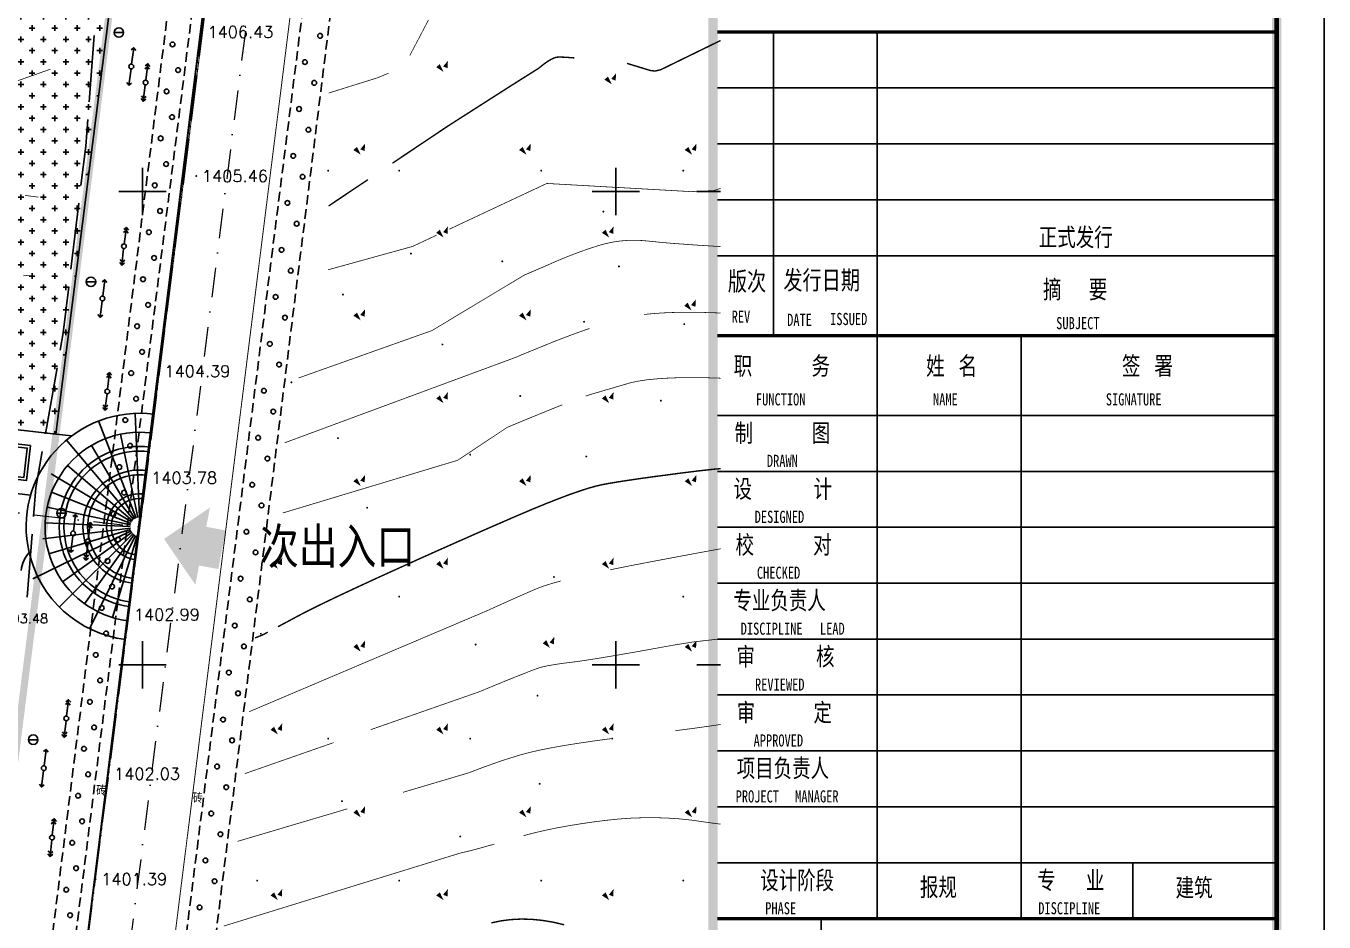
# Model space of a CAD drawing. Extents: x 496261 to 1768172, y 3738341 to 4579341.
# Drawn here: x 497175.4 to 497449.6, y 4379145.7 to 4379335 of the extents above; entities that cross this region are included whole.
import ezdxf
from ezdxf.enums import TextEntityAlignment as Align

# ---------------------------------------------------------------- set-up
doc = ezdxf.new("R2010")
doc.units = 0
doc.header["$MEASUREMENT"] = 0
for name, pattern in [('ACAD_ISO05W100', [34, 24, -3, 0.5, -3, 0.5, -3]), ('DASHDOT2', [0.5, 0.25, -0.125, 0, -0.125]), ('DIVIDE', [1.25, 0.5, -0.25, 0, -0.25, 0, -0.25]), ('X5', [3, 2, -1])]:
    doc.linetypes.add(name, pattern=pattern)
doc.layers.get('0').update_dxf_attribs({"color": 8, "linetype": 'CONTINUOUS'})
for name, color, linetype in [('0-pav', 171, 'CONTINUOUS'), ('DGX', 8, 'CONTINUOUS'), ('DGX1', 8, 'CONTINUOUS'), ('DLSS', 8, 'CONTINUOUS'), ('DMTZ', 8, 'CONTINUOUS'), ('GCD1', 8, 'CONTINUOUS'), ('GXYZ', 8, 'CONTINUOUS'), ('JMD', 8, 'CONTINUOUS'), ('lgcd', 8, 'CONTINUOUS'), ('PUB_TEXT', 7, 'CONTINUOUS'), ('PUB_TITLE', 7, 'CONTINUOUS'), ('TK', 8, 'CONTINUOUS'), ('WALL', 2, 'CONTINUOUS'), ('ZBTZ', 8, 'CONTINUOUS'), ('用地红线', 1, 'DIVIDE'), ('车行道', 5, 'CONTINUOUS')]:
    doc.layers.add(name, color=color, linetype=linetype)
doc.layers.add('道路红线', color=1, linetype='CONTINUOUS', lineweight=0)
doc.styles.add('-宋体', font='', dxfattribs={"width": 0.8})
doc.styles.add('HT', font='simhei.ttf', dxfattribs={"width": 0.8})
doc.styles.get("Standard").update_dxf_attribs({"font": 'rs.shx', "bigfont": 'hztxt.shx'})
doc.styles.get('-宋体').set_extended_font_data('SimSun')
doc.linetypes.add('10411', pattern='A,2,[150,AAA.SHX,S=1,R=0,X=0,Y=1],2,[151,AAA.SHX,S=1,R=0,X=0,Y=3],1e-11', length=4)

# ---------------------------------------------------------------- blocks, each defined once
blk = doc.blocks.new('GC200')
at = {"linetype": 'Continuous', "const_width": 0.2, "flags": 128}
blk.add_lwpolyline([(-0.1, 0, 1), (0.1, 0, 1)], format="xyb", close=True, dxfattribs=at)
blk = doc.blocks.new('gc090')
for points in [[(-1.02, 0.41, 1, 0, 0), (0.15, -0.9, 0, 0, 0)], [(1.07, 1.45, 0, 1, 0), (0.52, 0.05, 1, 1, 0)]]:
    blk.add_lwpolyline(points, format="xyseb")
blk = doc.blocks.new('gc013b')
at = {"linetype": 'Continuous'}
blk.add_line((0.5, 0), (4, 0), dxfattribs=at)
at = {"linetype": 'Continuous', "flags": 128}
blk.add_lwpolyline([(3.5, 0.5), (4, 0), (3.5, -0.5)], dxfattribs=at)
blk = doc.blocks.new('gc170')
at = {"linetype": 'Continuous'}
blk.add_circle((0, 0), 0.5, dxfattribs=at)
blk = doc.blocks.new('GC042')
blk.add_line((-1, 0), (1, 0))
blk.add_circle((0, 0), 1)
blk = doc.blocks.new('gc013a')
at = {"linetype": 'Continuous'}
blk.add_line((0.5, 0), (4, 0), dxfattribs=at)
at = {"linetype": 'Continuous', "flags": 128}
for points in [[(2.88, 0.5), (3.38, 0), (2.88, -0.5)], [(3.5, 0.5), (4, 0), (3.5, -0.5)]]:
    blk.add_lwpolyline(points, dxfattribs=at)
blk = doc.blocks.new('QWE3E')
at = {"layer": 'WALL', "color": 6, "ltscale": 10}
for p, q in [((4719689, -5911031), (4720289, -5911031)), ((4719689, -5911031), (4719689, -5913431)), ((4719689, -5913431), (4720289, -5913431))]:
    blk.add_line(p, q, dxfattribs=at)
at = {"layer": 'WALL', "color": 5, "ltscale": 10}
blk.add_line((4752329, -5915351), (4752329, -5916551), dxfattribs=at)
at = {"layer": 'WALL', "ltscale": 10}
for points in [[(4720289, -5909111), (4752329, -5909111), (4752329, -5916551), (4720289, -5916551)], [(4720889, -5909711), (4751729, -5909711), (4751729, -5915951), (4720889, -5915951)]]:
    blk.add_lwpolyline(points, close=True, dxfattribs=at)

msp = doc.modelspace()

# ---------------------------------------------------------------- hatches: boundary and pattern name
h = msp.add_hatch()
h.set_pattern_fill('CROSS', color=8, scale=1.5, style=0)
h.set_pattern_definition([(0, (492730.299, 4384732.8264), (2.38125, 2.38125), [1.190625, -3.571875]), (90, (492730.8944, 4384732.2311), (-2.38125, 2.38125), [1.190625, -3.571875])])
h.paths.add_polyline_path([(497160.17, 4379438.09), (497205, 4379432.95), (497181.73, 4379248.73), (497139, 4379253.64)])
at = {"layer": 'PUB_TEXT'}
msp.add_hatch(color=1, dxfattribs=at).paths.add_polyline_path([(497214.25, 4379233.24), (497204.55, 4379226.61), (497211.18, 4379216.91), (497211.95, 4379220.99), (497216.03, 4379220.23), (497217.57, 4379228.39), (497213.48, 4379229.16)])

# ---------------------------------------------------------------- linework, layer by layer
at = {"color": 0}
for p, q in [((497321.45, 4379333.71), (497439.59, 4379333.71)), ((497333.26, 4379333.71), (497333.26, 4379269.57)), ((497355.2, 4379146.37), (497355.2, 4379333.71)), ((497355.2, 4379146.37), (497355.2, 4379333.71)), ((497321.45, 4379321.89), (497439.59, 4379321.89)), ((497321.45, 4379310.08), (497439.59, 4379310.08)), ((497321.45, 4379298.27), (497439.59, 4379298.27)), ((497321.45, 4379286.45), (497439.59, 4379286.45)), ((497321.45, 4379286.45), (497439.59, 4379286.45)), ((497321.45, 4379269.57), (497439.59, 4379269.57)), ((497321.45, 4379269.57), (497439.59, 4379269.57)), ((497385.58, 4379146.37), (497385.58, 4379269.57)), ((497385.58, 4379146.37), (497385.58, 4379269.57)), ((497321.45, 4379252.7), (497439.59, 4379252.7)), ((497321.45, 4379252.7), (497439.59, 4379252.7)), ((497321.45, 4379240.88), (497439.59, 4379240.88)), ((497321.45, 4379240.88), (497439.59, 4379240.88)), ((497321.45, 4379229.07), (497439.59, 4379229.07)), ((497321.45, 4379229.07), (497439.59, 4379229.07)), ((497321.45, 4379217.26), (497439.59, 4379217.26)), ((497321.45, 4379217.26), (497439.59, 4379217.26)), ((497321.45, 4379205.44), (497439.59, 4379205.44)), ((497321.45, 4379205.44), (497439.59, 4379205.44)), ((497321.45, 4379205.44), (497439.59, 4379205.44)), ((497321.45, 4379205.44), (497439.59, 4379205.44)), ((497321.45, 4379193.63), (497439.59, 4379193.63)), ((497321.45, 4379193.63), (497439.59, 4379193.63)), ((497321.45, 4379181.81), (497439.59, 4379181.81)), ((497321.45, 4379181.81), (497439.59, 4379181.81)), ((497321.45, 4379170), (497439.59, 4379170)), ((497321.45, 4379170), (497439.59, 4379170)), ((497321.45, 4379158.19), (497439.59, 4379158.19)), ((497321.45, 4379158.19), (497439.59, 4379158.19)), ((497409.21, 4379158.19), (497409.21, 4379146.37)), ((497409.21, 4379158.19), (497409.21, 4379146.37)), ((497321.45, 4379146.37), (497439.59, 4379146.37)), ((497321.45, 4379146.37), (497439.59, 4379146.37)), ((497321.45, 4379146.37), (497439.59, 4379146.37)), ((497321.45, 4379146.37), (497439.59, 4379146.37)), ((497321.45, 4379146.37), (497439.59, 4379146.37)), ((497321.45, 4379146.37), (497439.59, 4379146.37)), ((497343.34, 4379038.36), (497343.34, 4379146.37)), ((497343.34, 4379038.36), (497343.34, 4379146.37))]:
    msp.add_line(p, q, dxfattribs=at)
msp.add_line((497198.67, 4379223.21, 1400.7), (497200.17, 4379235.11, 1400.7))
at = {"elevation": 1400.7}
msp.add_lwpolyline([(497160.17, 4379438.09), (497205, 4379432.95), (497181.73, 4379248.73), (497139, 4379253.64)], close=True, dxfattribs=at)
at = {"color": 0, "const_width": 0.675}
msp.add_lwpolyline([(497321.45, 4379333.71), (497439.59, 4379333.71)], dxfattribs=at)
at = {"const_width": 0.675}
for points in [[(497321.45, 4379269.57), (497439.59, 4379269.57)], [(497321.45, 4379269.57), (497439.59, 4379269.57)], [(497321.45, 4379146.37), (497439.59, 4379146.37)], [(497321.45, 4379146.37), (497439.59, 4379146.37)]]:
    msp.add_lwpolyline(points, dxfattribs=at)
at = {"layer": '0-pav', "color": 8, "linetype": 'Continuous'}
for p, q in [((497199.34, 4379231.16, 1400.7), (497198.47, 4379253.14, 1400.7)), ((497198.7, 4379231.02, 1400.7), (497190.73, 4379251.53, 1400.7)), ((497198.13, 4379230.69, 1400.7), (497183.94, 4379247.5, 1400.7)), ((497199.01, 4379231.12, 1400.7), (497195.35, 4379248.74, 1400.7)), ((497198.4, 4379230.88, 1400.7), (497189.21, 4379246.36, 1400.7)), ((497197.9, 4379230.45, 1400.7), (497184.18, 4379242.11, 1400.7)), ((497197.7, 4379230.19, 1400.7), (497180.68, 4379240.37, 1400.7)), ((497197.56, 4379229.89, 1400.7), (497180.8, 4379236.46, 1400.7)), ((497197.46, 4379229.57, 1400.7), (497179.85, 4379233.3, 1400.7)), ((497197.62, 4379228.28, 1400.7), (497176.87, 4379218.18, 1400.7)), ((497197.44, 4379228.91, 1400.7), (497178.94, 4379226.64, 1400.7)), ((497197.42, 4379229.24, 1400.7), (497179.44, 4379230.02, 1400.7)), ((497197.5, 4379228.59, 1400.7), (497180.24, 4379223.48, 1400.7)), ((497197.79, 4379228, 1400.7), (497183.12, 4379217.56, 1400.7)), ((497198, 4379227.75, 1400.7), (497182.42, 4379212.22, 1400.7)), ((497198.26, 4379227.53, 1400.7), (497187.77, 4379212.9, 1400.7)), ((497198.54, 4379227.36, 1400.7), (497188.84, 4379207.61, 1400.7)), ((497198.85, 4379227.24, 1400.7), (497193.68, 4379210, 1400.7))]:
    msp.add_line(p, q, dxfattribs=at)
at = {"layer": '0-pav', "linetype": 'Continuous'}
for radius, start, end in [(24, 82.8022, 193.0261), (20, 82.8022, 262.8022), (17, 82.8022, 262.8022), (16, 82.8022, 262.8022), (12, 82.8022, 262.8022), (11, 82.8022, 262.8022), (7, 82.8022, 262.8022), (6, 82.8022, 262.8022), (24, 193.0261, 262.8022)]:
    msp.add_arc((497199.42, 4379229.16, 1400.7), radius, start, end, dxfattribs=at)
at = {"layer": 'DGX', "color": 8, "linetype": 'Continuous'}
for points, const_width, elevation in [([(497260.41, 4379336.25), (497259.71, 4379334.91), (497259, 4379333.56), (497258.29, 4379332.2), (497257.56, 4379330.83), (497256.83, 4379329.44), (497256.46, 4379328.74)], 0.15, 1405.5), ([(497322.13, 4379331.92), (497309.45, 4379325.73), (497308.27, 4379325.46), (497307.3, 4379325.57), (497302.36, 4379327.08)], 0.3, 1405), ([(497291.22, 4379328.24), (497290.53, 4379328.29), (497289.52, 4379328.36), (497288.7, 4379328.4), (497288.08, 4379328.41), (497287.65, 4379328.4), (497287.31, 4379328.34), (497286.92, 4379328.21), (497286.5, 4379328.02), (497286.03, 4379327.77), (497285.53, 4379327.45), (497284.98, 4379327.06), (497284.4, 4379326.62), (497283.78, 4379326.1)], 0.3, 1405), ([(497175.18, 4379299.21), (497176.1, 4379299.07), (497176.85, 4379298.97), (497177.42, 4379298.89), (497177.82, 4379298.85), (497178.05, 4379298.84)], 0.15, 1403.5), ([(497174.83, 4379282.19), (497175.5, 4379282.27), (497176.06, 4379282.31)], 0.15, 1403), ([(497305.97, 4379274.03), (497307.82, 4379274.21), (497309.79, 4379274.35), (497311.86, 4379274.44), (497314.05, 4379274.49), (497316.35, 4379274.49), (497318.76, 4379274.45), (497321.28, 4379274.37), (497322.13, 4379274.33)], 0.15, 1403.5), ([(497303.2, 4379259.63), (497304.67, 4379259.94), (497306.6, 4379260.23), (497308.45, 4379260.41), (497310.42, 4379260.55), (497312.49, 4379260.64), (497314.68, 4379260.69), (497316.98, 4379260.69), (497319.39, 4379260.65), (497321.91, 4379260.57), (497322.13, 4379260.56)], 0.15, 1403.01), ([(497322.13, 4379224.53), (497319.89, 4379224.11), (497316.41, 4379223.47), (497312.36, 4379222.71), (497307.72, 4379221.84), (497303.02, 4379220.94), (497298.79, 4379220.09)], 0.15, 1402)]:
    msp.add_lwpolyline(points, dxfattribs=dict(at, const_width=const_width, elevation=elevation))
at = {"layer": 'DGX', "color": 8, "linetype": 'Continuous', "const_width": 0.15, "flags": 128}
for points, elevation in [([(497172.13, 4379322.88), (497172.96, 4379323.17), (497175.1, 4379323.93), (497177.64, 4379324.82), (497180.56, 4379325.86)], 1404), ([(497280.62, 4379282.33), (497282.65, 4379283.2), (497284.47, 4379283.98), (497286.04, 4379284.67), (497287.48, 4379285.3), (497288.88, 4379285.89), (497290.26, 4379286.44), (497291.61, 4379286.96), (497292.93, 4379287.45), (497294.22, 4379287.9), (497295.48, 4379288.31), (497296.7, 4379288.69), (497297.93, 4379289.02), (497299.16, 4379289.28), (497300.42, 4379289.49), (497301.68, 4379289.62), (497302.97, 4379289.7), (497304.26, 4379289.7), (497305.58, 4379289.65), (497306.91, 4379289.53), (497308.35, 4379289.38), (497310, 4379289.22), (497311.86, 4379289.06), (497313.94, 4379288.91), (497316.23, 4379288.74), (497318.72, 4379288.58), (497321.43, 4379288.41), (497322.13, 4379288.37)], 1404), ([(497280.62, 4379282.33), (497282.65, 4379283.2), (497284.47, 4379283.98), (497286.04, 4379284.67), (497287.48, 4379285.3), (497288.88, 4379285.89), (497290.26, 4379286.44), (497291.61, 4379286.96), (497292.93, 4379287.45), (497294.22, 4379287.9), (497295.48, 4379288.31), (497296.7, 4379288.69), (497297.93, 4379289.02), (497299.16, 4379289.28), (497300.42, 4379289.49), (497301.68, 4379289.62), (497302.97, 4379289.7), (497304.26, 4379289.7), (497305.58, 4379289.65), (497306.91, 4379289.53), (497308.35, 4379289.38), (497310, 4379289.22), (497311.86, 4379289.06), (497313.94, 4379288.91), (497316.23, 4379288.74), (497318.72, 4379288.58), (497321.43, 4379288.41), (497322.13, 4379288.37)], 1404), ([(497278.7, 4379264.92), (497279.94, 4379265.44), (497283.69, 4379266.98), (497287.33, 4379268.46), (497290.74, 4379269.76), (497293.89, 4379270.89), (497294.43, 4379271.07)], 1403.5), ([(497278.7, 4379264.92), (497230.05, 4379246.92)], 1403.5), ([(497293.62, 4379256.77), (497294.52, 4379257.09), (497303.2, 4379259.63)], 1403.01), ([(497277.07, 4379250.19), (497280.57, 4379251.64), (497284.32, 4379253.18), (497287.96, 4379254.66), (497288.66, 4379254.92)], 1403.01), ([(497277.07, 4379250.19), (497266.58, 4379243.22), (497229.65, 4379232.09)], 1403.01), ([(497288.33, 4379217.7), (497286.56, 4379217.22), (497284.68, 4379216.63), (497283.26, 4379216.09), (497282.06, 4379215.57), (497280.84, 4379215.04), (497279.59, 4379214.49), (497278.31, 4379213.92), (497277.01, 4379213.34), (497275.68, 4379212.74), (497274.33, 4379212.13), (497272.95, 4379211.5), (497272.8, 4379211.44)], 1402), ([(497287.74, 4379217.54), (497286.56, 4379217.22), (497284.68, 4379216.63), (497283.26, 4379216.09), (497282.06, 4379215.57), (497280.84, 4379215.04), (497279.59, 4379214.49), (497278.31, 4379213.92), (497277.01, 4379213.34), (497275.68, 4379212.74), (497274.33, 4379212.13), (497272.95, 4379211.5), (497272.8, 4379211.44)], 1402), ([(497272.95, 4379211.5), (497222.52, 4379190.09)], 1402), ([(497322.13, 4379205.45), (497320.82, 4379205.35), (497316.45, 4379204.85), (497312.28, 4379204.19), (497308.38, 4379203.48), (497304.84, 4379202.84), (497301.64, 4379202.28), (497298.8, 4379201.8), (497296.31, 4379201.38), (497294.17, 4379201.05), (497292.39, 4379200.78), (497290.95, 4379200.59), (497289.74, 4379200.44), (497288.62, 4379200.29), (497287.6, 4379200.14), (497286.67, 4379199.99), (497285.84, 4379199.84), (497285.11, 4379199.7), (497284.47, 4379199.55), (497283.93, 4379199.41), (497283.24, 4379199.18), (497282.16, 4379198.78), (497280.69, 4379198.2), (497278.82, 4379197.46), (497276.56, 4379196.55), (497273.91, 4379195.46), (497270.9, 4379194.22)], 1401.5), ([(497322.13, 4379205.45), (497320.82, 4379205.35), (497316.45, 4379204.85), (497312.28, 4379204.19), (497308.38, 4379203.48), (497304.84, 4379202.84), (497301.64, 4379202.28), (497298.8, 4379201.8), (497296.31, 4379201.38), (497294.17, 4379201.05), (497292.39, 4379200.78), (497290.95, 4379200.59), (497289.74, 4379200.44), (497288.62, 4379200.29), (497287.6, 4379200.14), (497286.67, 4379199.99), (497285.84, 4379199.84), (497285.11, 4379199.7), (497284.47, 4379199.55), (497283.93, 4379199.41), (497283.24, 4379199.18), (497282.16, 4379198.78), (497280.69, 4379198.2), (497278.82, 4379197.46), (497276.56, 4379196.55), (497273.91, 4379195.46), (497270.9, 4379194.22)], 1401.5), ([(497270.9, 4379194.22), (497248.2, 4379186.3)], 1401.5), ([(497312.58, 4379186.09), (497313.46, 4379186.2), (497316.22, 4379186.56), (497318.59, 4379186.89), (497320.58, 4379187.17), (497322.13, 4379187.41)], 1401), ([(497312.58, 4379186.09), (497313.46, 4379186.2), (497316.22, 4379186.56), (497318.59, 4379186.89), (497320.58, 4379187.17), (497322.13, 4379187.41)], 1401), ([(497269.03, 4379177.22), (497270.46, 4379177.78), (497272.06, 4379178.38), (497273.66, 4379178.96), (497275.26, 4379179.52), (497276.86, 4379180.05), (497278.47, 4379180.55), (497280.07, 4379181.04), (497281.83, 4379181.51), (497283.91, 4379181.98), (497286.29, 4379182.46), (497288.99, 4379182.94), (497292, 4379183.42), (497295.32, 4379183.91), (497298.95, 4379184.4)], 1401), ([(497269.03, 4379177.22), (497270.46, 4379177.78), (497272.06, 4379178.38), (497273.66, 4379178.96), (497275.26, 4379179.52), (497276.86, 4379180.05), (497278.47, 4379180.55), (497280.07, 4379181.04), (497281.83, 4379181.51), (497283.91, 4379181.98), (497286.29, 4379182.46), (497288.99, 4379182.94), (497292, 4379183.42), (497295.32, 4379183.91), (497298.95, 4379184.4)], 1401), ([(497240.38, 4379183.57), (497221.61, 4379177.01)], 1401.5), ([(497269.03, 4379177.22), (497255.05, 4379173.07)], 1401), ([(497243.28, 4379169.58), (497220.07, 4379162.7)], 1401), ([(497280.48, 4379163.9), (497281.36, 4379164.14), (497283.43, 4379164.66), (497285.59, 4379165.15), (497287.85, 4379165.61), (497290.21, 4379166.03), (497292.66, 4379166.43), (497295.21, 4379166.8), (497297.85, 4379167.14), (497300.53, 4379167.42), (497303.18, 4379167.61), (497305.81, 4379167.7), (497308.41, 4379167.71), (497310.99, 4379167.62), (497313.54, 4379167.45), (497316.07, 4379167.18), (497318.58, 4379166.82), (497321.22, 4379166.45), (497322.13, 4379166.35)], 1400.5), ([(497267.16, 4379160.24), (497267.57, 4379160.33), (497268.11, 4379160.45), (497268.67, 4379160.59), (497269.26, 4379160.73), (497269.95, 4379160.91), (497270.8, 4379161.14), (497271.82, 4379161.42), (497273, 4379161.75), (497274.35, 4379162.13)], 1400.5), ([(497267.16, 4379160.24), (497217.18, 4379144.81)], 1400.5)]:
    msp.add_lwpolyline(points, dxfattribs=dict(at, elevation=elevation))
at = {"layer": 'DGX', "color": 8, "linetype": 'Continuous', "const_width": 0.15}
for points in [[(497239.32, 4379320.81), (497249.57, 4379324.01), (497251.99, 4379325.01)], [(497322.13, 4379300.68), (497320.71, 4379300.2), (497315.82, 4379299.99), (497315.82, 4379299.99), (497315.82, 4379299.99), (497315.82, 4379299.99), (497285.41, 4379301.71), (497264.82, 4379292.05)], [(497262.14, 4379290.79), (497257.07, 4379288.41), (497239.18, 4379283.46)]]:
    msp.add_lwpolyline(points, dxfattribs=at)
at = {"layer": 'DGX', "color": 8, "linetype": 'Continuous', "flags": 128}
for points, const_width in [([(497252.8, 4379305.99), (497264.37, 4379313.74), (497277.7, 4379322.27), (497283.78, 4379326.1)], 0.3), ([(497239.31, 4379296.95), (497247.61, 4379302.51)], 0.3), ([(497233.02, 4379260.63), (497261.16, 4379270.63), (497280.62, 4379282.33)], 0.15)]:
    msp.add_lwpolyline(points, dxfattribs=dict(at, const_width=const_width))
at = {"layer": 'DGX1', "color": 8, "linetype": 'Continuous', "const_width": 0.3}
for points, elevation in [([(497322.13, 4379241.45), (497320.57, 4379241.32), (497316.97, 4379240.92), (497313.54, 4379240.49), (497310.39, 4379240.07), (497307.52, 4379239.69), (497304.94, 4379239.33), (497302.64, 4379238.99), (497300.62, 4379238.68), (497298.89, 4379238.4), (497297.45, 4379238.14), (497296.02, 4379237.82), (497294.33, 4379237.36), (497292.4, 4379236.74), (497290.22, 4379235.98), (497287.78, 4379235.06), (497285.09, 4379234), (497282.15, 4379232.79), (497278.96, 4379231.43), (497275.64, 4379229.99), (497272.29, 4379228.53), (497268.93, 4379227.05), (497265.55, 4379225.55), (497262.15, 4379224.04), (497258.73, 4379222.51), (497255.29, 4379220.95), (497251.83, 4379219.38), (497248.5, 4379217.86), (497245.44, 4379216.44), (497242.66, 4379215.14), (497240.14, 4379213.95), (497237.9, 4379212.87), (497235.93, 4379211.9), (497234.23, 4379211.04), (497232.8, 4379210.29), (497231.57, 4379209.63), (497230.47, 4379209.04), (497229.49, 4379208.52), (497228.63, 4379208.06)], 1402.5), ([(497273.68, 4379145.48), (497275.75, 4379145.91), (497277.86, 4379146.18), (497280.01, 4379146.29), (497282.21, 4379146.23), (497284.45, 4379146.01), (497286.74, 4379145.63), (497289.07, 4379145.08)], 1400)]:
    msp.add_lwpolyline(points, dxfattribs=dict(at, elevation=elevation))
msp.add_lwpolyline([(497226.46, 4379206.89), (497226.18, 4379206.75), (497225.94, 4379206.62), (497225.73, 4379206.51), (497225.55, 4379206.41), (497225.4, 4379206.34), (497225.29, 4379206.28), (497225.2, 4379206.24), (497225.15, 4379206.22), (497225.12, 4379206.21), (497225.09, 4379206.21), (497225.07, 4379206.2), (497225.05, 4379206.19), (497225.03, 4379206.18), (497225.01, 4379206.18), (497225, 4379206.17), (497224.99, 4379206.17), (497224.92, 4379206.14), (497224.74, 4379206.07), (497224.44, 4379205.95), (497224.02, 4379205.78), (497223.76, 4379205.67)], dxfattribs=at)
at = {"layer": 'DLSS', "color": 8, "linetype": 'X5'}
msp.add_line((497214.69, 4379136.48), (497259.9, 4379500), dxfattribs=at)
at = {"layer": 'DLSS', "linetype": 'Continuous', "elevation": -23.72, "flags": 128}
for points, const_width in [([(497187.51, 4379135.59), (497235.23, 4379517.42)], 0.4), ([(497214.99, 4379352.1), (497188.11, 4379139.61)], 0.2), ([(497232.52, 4379347.68), (497206.19, 4379137.48)], 0.2)]:
    msp.add_lwpolyline(points, dxfattribs=dict(at, const_width=const_width))
at = {"layer": 'DLSS', "color": 8, "linetype": 'X5', "flags": 128}
msp.add_lwpolyline([(497180.68, 4379140.49), (497225.58, 4379500)], dxfattribs=at)
for points, elevation in [([(497185.52, 4379139.92), (497230.9, 4379500)], 1401), ([(497208.52, 4379137.2), (497254.2, 4379500)], 1401.06)]:
    msp.add_lwpolyline(points, dxfattribs=dict(at, elevation=elevation))
at = {"layer": 'DLSS', "color": 8, "linetype": 'Continuous', "const_width": 0.2, "flags": 128}
for points in [[(497214.99, 4379352.1), (497188.11, 4379139.61)], [(497232.52, 4379347.68), (497206.19, 4379137.48)]]:
    msp.add_lwpolyline(points, dxfattribs=at)
at = {"layer": 'DMTZ', "color": 8, "linetype": '10411', "elevation": 1410.67, "flags": 128}
for points in [[(497188.72, 4379318.94), (497189.77, 4379332.99)], [(497187.01, 4379301.31), (497188.02, 4379309.61), (497188.43, 4379315.19)], [(497184.88, 4379283.62), (497186.56, 4379297.56)], [(497182.61, 4379266.5), (497183.25, 4379270.16), (497184.43, 4379279.87)], [(497179.5, 4379248.82), (497181.95, 4379262.75)], [(497177.01, 4379231.36), (497177.48, 4379237.37), (497178.84, 4379245.07)], [(497175.66, 4379214.27), (497176.71, 4379227.61)]]:
    msp.add_lwpolyline(points, dxfattribs=at)
at = {"layer": 'lgcd', "color": 8, "linetype": 'Continuous', "const_width": 0.2, "flags": 128}
for points, elevation in [([(497212.42, 4379333.71, 1), (497212.62, 4379333.71, 1)], 1406.43), ([(497239.13, 4379304.42, 1), (497239.33, 4379304.42, 1)], 1405.11), ([(497239.13, 4379304.42, 1), (497239.33, 4379304.42, 1)], 1405.11), ([(497254.13, 4379304.42, 1), (497254.33, 4379304.42, 1)], 1404.86), ([(497254.13, 4379304.42, 1), (497254.33, 4379304.42, 1)], 1404.86), ([(497284.13, 4379304.42, 1), (497284.33, 4379304.42, 1)], 1404.52), ([(497284.13, 4379304.42, 1), (497284.33, 4379304.42, 1)], 1404.52), ([(497314.13, 4379304.42, 1), (497314.33, 4379304.42, 1)], 1404.66), ([(497314.13, 4379304.42, 1), (497314.33, 4379304.42, 1)], 1404.66), ([(497297.26, 4379295.76, 1), (497297.46, 4379295.76, 1)], 1404.25), ([(497297.26, 4379295.76, 1), (497297.46, 4379295.76, 1)], 1404.25), ([(497256.61, 4379286.89, 1), (497256.81, 4379286.89, 1)], 1404.47), ([(497256.61, 4379286.89, 1), (497256.81, 4379286.89, 1)], 1404.47), ([(497275.9, 4379285.25, 1), (497276.1, 4379285.25, 1)], 1404.12), ([(497275.9, 4379285.25, 1), (497276.1, 4379285.25, 1)], 1404.12), ([(497300.56, 4379284.18, 1), (497300.76, 4379284.18, 1)], 1403.81), ([(497300.56, 4379284.18, 1), (497300.76, 4379284.18, 1)], 1403.81), ([(497242.25, 4379278.23, 1), (497242.45, 4379278.23, 1)], 1404.36), ([(497242.25, 4379278.23, 1), (497242.45, 4379278.23, 1)], 1404.36), ([(497314.34, 4379271.98, 1), (497314.54, 4379271.98, 1)], -0.04), ([(497203.33, 4379262.02, 1), (497203.53, 4379262.02, 1)], 1404.39), ([(497231.36, 4379259.69, 1), (497231.56, 4379259.69, 1)], 1403.9), ([(497231.36, 4379259.69, 1), (497231.56, 4379259.69, 1)], 1403.9), ([(497231.36, 4379259.69, 1), (497231.56, 4379259.69, 1)], 1403.9), ([(497231.36, 4379259.69, 1), (497231.56, 4379259.69, 1)], 1403.9), ([(497279.7, 4379256.8, 1), (497279.9, 4379256.8, 1)], 1403.19), ([(497279.7, 4379256.8, 1), (497279.9, 4379256.8, 1)], 1403.19), ([(497309.41, 4379255.82, 1), (497309.61, 4379255.82, 1)], 1402.68), ([(497309.41, 4379255.82, 1), (497309.61, 4379255.82, 1)], 1402.68), ([(497241.19, 4379247.9, 1), (497241.39, 4379247.9, 1)], 1403.45), ([(497241.19, 4379247.9, 1), (497241.39, 4379247.9, 1)], 1403.45), ([(497269.13, 4379244.42, 1), (497269.33, 4379244.42, 1)], 1402.98), ([(497269.13, 4379244.42, 1), (497269.33, 4379244.42, 1)], 1402.98), ([(497293.65, 4379244.01, 1), (497293.85, 4379244.01, 1)], 1402.68), ([(497293.65, 4379244.01, 1), (497293.85, 4379244.01, 1)], 1402.68), ([(497200.6, 4379239.52, 1), (497200.8, 4379239.52, 1)], 1402.99), ([(497286.82, 4379218.56, 1), (497287.02, 4379218.56, 1)], 1401.99), ([(497286.82, 4379218.56, 1), (497287.02, 4379218.56, 1)], 1401.99), ([(497254.13, 4379214.42, 1), (497254.33, 4379214.42, 1)], 1402.32), ([(497254.13, 4379214.42, 1), (497254.33, 4379214.42, 1)], 1402.32), ([(497314.13, 4379214.42, 1), (497314.33, 4379214.42, 1)], 1401.76), ([(497314.13, 4379214.42, 1), (497314.33, 4379214.42, 1)], 1401.76), ([(497196.89, 4379210.6, 1), (497197.09, 4379210.6, 1)], 1402.99), ([(497224.9, 4379206.56, 1), (497225.1, 4379206.56, 1)], 1402.51), ([(497224.9, 4379206.56, 1), (497225.1, 4379206.56, 1)], 1402.51), ([(497224.9, 4379206.56, 1), (497225.1, 4379206.56, 1)], 1402.51), ([(497224.9, 4379206.56, 1), (497225.1, 4379206.56, 1)], 1402.51), ([(497283.35, 4379193.5, 1), (497283.55, 4379193.5, 1)], 1401.38), ([(497283.35, 4379193.5, 1), (497283.55, 4379193.5, 1)], 1401.38), ([(497239.13, 4379184.42, 1), (497239.33, 4379184.42, 1)], 1401.54), ([(497239.13, 4379184.42, 1), (497239.33, 4379184.42, 1)], 1401.54), ([(497269.13, 4379184.42, 1), (497269.33, 4379184.42, 1)], 1401.22), ([(497269.13, 4379184.42, 1), (497269.33, 4379184.42, 1)], 1401.22), ([(497299.13, 4379184.42, 1), (497299.33, 4379184.42, 1)], 1401.01), ([(497299.13, 4379184.42, 1), (497299.33, 4379184.42, 1)], 1401.01), ([(497192.7, 4379176.98, 1), (497192.9, 4379176.98, 1)], 1402.03), ([(497283.8, 4379174.86, 1), (497284, 4379174.86, 1)], 1400.74), ([(497283.8, 4379174.86, 1), (497284, 4379174.86, 1)], 1400.74), ([(497242.04, 4379171.2, 1), (497242.24, 4379171.2, 1)], 1401.05), ([(497242.04, 4379171.2, 1), (497242.24, 4379171.2, 1)], 1401.05), ([(497267.03, 4379163.73, 1), (497267.23, 4379163.73, 1)], 1400.61), ([(497267.03, 4379163.73, 1), (497267.23, 4379163.73, 1)], 1400.61), ([(497224.13, 4379154.42, 1), (497224.33, 4379154.42, 1)], 1400.75), ([(497224.13, 4379154.42, 1), (497224.33, 4379154.42, 1)], 1400.75), ([(497254.13, 4379154.42, 1), (497254.33, 4379154.42, 1)], 1400.43), ([(497254.13, 4379154.42, 1), (497254.33, 4379154.42, 1)], 1400.43), ([(497284.13, 4379154.42, 1), (497284.33, 4379154.42, 1)], 1400.19), ([(497284.13, 4379154.42, 1), (497284.33, 4379154.42, 1)], 1400.19), ([(497314.13, 4379154.42, 1), (497314.33, 4379154.42, 1)], 1400.17), ([(497314.13, 4379154.42, 1), (497314.33, 4379154.42, 1)], 1400.17)]:
    msp.add_lwpolyline(points, format="xyb", close=True, dxfattribs=dict(at, elevation=elevation))
for points in [[(497293.18, 4379272.49, 1), (497293.38, 4379272.49, 1)], [(497263.27, 4379267.68, 1), (497263.47, 4379267.68, 1)], [(497263.27, 4379267.68, 1), (497263.47, 4379267.68, 1)], [(497247.35, 4379233.2, 1), (497247.55, 4379233.2, 1)], [(497247.35, 4379233.2, 1), (497247.55, 4379233.2, 1)], [(497270.27, 4379204.28, 1), (497270.47, 4379204.28, 1)], [(497270.27, 4379204.28, 1), (497270.47, 4379204.28, 1)]]:
    msp.add_lwpolyline(points, format="xyb", close=True, dxfattribs=at)
at = {"layer": 'PUB_TITLE'}
msp.add_lwpolyline([(496260.59, 4378959.16), (497449.59, 4378959.16), (497449.59, 4379800.16), (496260.59, 4379800.16)], close=True, dxfattribs=at)
for points, const_width in [([(496285.59, 4378969.16), (497439.59, 4378969.16), (497439.59, 4379790.16), (496285.59, 4379790.16)], 1), ([(497320.49, 4379790.16), (497439.59, 4379790.16), (497439.59, 4378969.16), (497320.49, 4378969.16)], 1.98)]:
    msp.add_lwpolyline(points, close=True, dxfattribs=dict(at, const_width=const_width))
at = {"layer": 'TK', "color": 8, "linetype": 'Continuous'}
for p, q in [((497200, 4379295), (497200, 4379305)), ((497300, 4379295), (497300, 4379305)), ((497195, 4379300), (497205, 4379300)), ((497295, 4379300), (497305, 4379300)), ((497322.13, 4379300), (497317.13, 4379300)), ((497200, 4379195), (497200, 4379205)), ((497300, 4379195), (497300, 4379205)), ((497195, 4379200), (497205, 4379200)), ((497295, 4379200), (497305, 4379200)), ((497322.13, 4379200), (497317.13, 4379200))]:
    msp.add_line(p, q, dxfattribs=at)
at = {"layer": '用地红线', "color": 1, "linetype": 'ACAD_ISO05W100', "ltscale": 0.4}
msp.add_line((497188.11, 4379139.61, 1400.7), (497235.2, 4379512.47, 1400.7), dxfattribs=at)
at = {"layer": '用地红线', "color": 1, "linetype": 'DIVIDE', "ltscale": 15, "const_width": 1.5, "elevation": 1400.7}
msp.add_lwpolyline([(497214.38, 4379517.07), (496699.16, 4379622.03), (496480.56, 4379666.65), (496441.99, 4379232.97), (497169.2, 4379149.49), (497215.28, 4379514.34), (497215.3, 4379514.78), (497215.3, 4379515.31), (497214.62, 4379516.67)], close=True, dxfattribs=at)
at = {"layer": '车行道', "color": 5}
for p, q in [((497139, 4379253.64, 1400.7), (497185.02, 4379248.36, 1400.7)), ((497144.42, 4379239.5, 1400.7), (497176.37, 4379235.84, 1400.7))]:
    msp.add_line(p, q, dxfattribs=at)
msp.add_arc((497181.33, 4379219.16, 1400.7), 7, 139.0582, 173.4512, dxfattribs=at)
at = {"layer": '道路红线', "linetype": 'DASHDOT2', "ltscale": 25}
for p, q in [((497247, 4379533.88, -23.72), (497175.66, 4378969.16, -23.72)), ((496889.19, 4379264.77, 1400.7), (497199.5, 4379229.15, 1400.7))]:
    msp.add_line(p, q, dxfattribs=at)

# ---------------------------------------------------------------- block references
at = {"xscale": 0.0009999999887152988, "yscale": 0.001000000163912773, "zscale": 0.001, "rotation": 353.4511800755813}
msp.add_blockref('QWE3E', (493128.93, 4385658.89, 1400.7), dxfattribs=at)
at = {"layer": 'DMTZ', "color": 8, "linetype": 'Continuous'}
for p in [(497263.45, 4379326.19), (497263.45, 4379326.19), (497298.97, 4379323.56), (497245.95, 4379308.69), (497245.95, 4379308.69), (497280.95, 4379308.69), (497280.95, 4379308.69), (497315.95, 4379308.69), (497315.95, 4379308.69), (497263.45, 4379291.19), (497263.45, 4379291.19), (497298.45, 4379291.19), (497298.45, 4379291.19), (497315.82, 4379275.78), (497245.95, 4379273.69), (497245.95, 4379273.69), (497280.95, 4379273.69), (497280.95, 4379273.69), (497263.45, 4379256.19), (497263.45, 4379256.19), (497298.45, 4379256.19), (497298.45, 4379256.19), (497245.95, 4379238.69), (497245.95, 4379238.69), (497280.95, 4379238.69), (497280.95, 4379238.69), (497315.95, 4379238.69), (497315.95, 4379238.69), (497228.45, 4379221.19), (497228.45, 4379221.19), (497263.45, 4379221.19), (497263.45, 4379221.19), (497298.45, 4379221.19), (497298.45, 4379221.19), (497285.93, 4379204.47), (497245.95, 4379203.69), (497245.95, 4379203.69), (497315.95, 4379203.69), (497315.95, 4379203.69), (497228.45, 4379186.19), (497228.45, 4379186.19), (497263.45, 4379186.19), (497263.45, 4379186.19), (497298.45, 4379186.19), (497298.45, 4379186.19), (497245.95, 4379168.69), (497245.95, 4379168.69), (497280.95, 4379168.69), (497280.95, 4379168.69), (497315.95, 4379168.69), (497315.95, 4379168.69), (497228.45, 4379151.19), (497228.45, 4379151.19), (497263.45, 4379151.19), (497263.45, 4379151.19), (497298.45, 4379151.19), (497298.45, 4379151.19)]:
    msp.add_blockref('gc090', p, dxfattribs=at)
at = {"layer": 'GCD1', "color": 8, "linetype": 'Continuous'}
msp.add_blockref('GC200', (497211.36, 4379303.28, 1405.46), dxfattribs=at)
msp.add_blockref('GC200', (497211.36, 4379303.28, 1405.46), dxfattribs=at)
at = {"layer": 'GXYZ', "color": 8, "linetype": 'Continuous'}
for name, p in [('GC042', (497195.02, 4379333.6, 1406.97)), ('gc170', (497197.64, 4379326.42)), ('gc170', (497200.65, 4379323.03)), ('gc170', (497196.08, 4379288.44)), ('GC042', (497189.12, 4379280.93, 1405.44)), ('gc170', (497191.54, 4379277.4)), ('gc170', (497192.57, 4379257.76)), ('GC042', (497182.88, 4379232.07, 1403.97)), ('gc170', (497185.34, 4379227.78)), ('gc170', (497188.49, 4379226.09)), ('gc170', (497183.91, 4379188.67)), ('GC042', (497176.92, 4379184.19, 1402.58)), ('gc170', (497179.15, 4379178.17)), ('gc170', (497180.89, 4379163.51))]:
    msp.add_blockref(name, p, dxfattribs=at)
for name, p, rotation in [('gc013b', (497197.64, 4379326.42), 82.78414762087357), ('gc013a', (497200.65, 4379323.03), 82.95019185813983), ('gc013b', (497197.64, 4379326.42), 262.7543937662869), ('gc013a', (497200.65, 4379323.03), 262.4723093029424), ('gc013a', (497196.08, 4379288.44), 82.47230930294245), ('gc013a', (497196.08, 4379288.44), 263.4692424239039), ('gc013b', (497191.54, 4379277.4), 82.78414762087357), ('gc013b', (497191.54, 4379277.4), 262.7543937662869), ('gc013a', (497192.57, 4379257.76), 83.46924242390392), ('gc013a', (497192.57, 4379257.76), 262.6504333639805), ('gc013b', (497185.34, 4379227.78), 82.78414762087357), ('gc013a', (497188.49, 4379226.09), 82.65043336398051), ('gc013b', (497185.34, 4379227.78), 262.7543937662869), ('gc013a', (497188.49, 4379226.09), 263.0327994581011), ('gc013a', (497183.91, 4379188.67), 83.03279945810107), ('gc013a', (497183.91, 4379188.67), 263.1540367912162), ('gc013b', (497179.15, 4379178.17), 82.78414762087357), ('gc013b', (497179.15, 4379178.17), 262.7543937662869), ('gc013a', (497180.89, 4379163.51), 83.15403679121624), ('gc013a', (497180.89, 4379163.51), 264.1484139422123)]:
    msp.add_blockref(name, p, dxfattribs=dict(at, rotation=rotation))
at = {"layer": 'lgcd', "color": 8, "linetype": 'Continuous'}
for p in [(497212.52, 4379333.71, 1406.43), (497203.43, 4379262.02, 1404.39), (497200.63, 4379239.51, 1403.78), (497196.99, 4379210.6, 1402.99), (497192.8, 4379176.98, 1402.03), (497190.09, 4379154.72, 1401.39)]:
    msp.add_blockref('GC200', p, dxfattribs=at)
at = {"layer": 'ZBTZ', "color": 8, "linetype": 'Continuous'}
for p, rotation in [((497237.53, 4379332.9), 262.8824065359072), ((497206.34, 4379331.09), 262.8396600921367), ((497234.32, 4379327.36), 82.89686328788231), ((497207.51, 4379325.65), 82.72231111358697), ((497205.09, 4379321.16), 262.8396600921367), ((497236.29, 4379322.97), 262.8824065359072), ((497206.24, 4379315.73), 82.72231111358697), ((497233.08, 4379317.44), 82.89686328788231), ((497235.05, 4379313.05), 262.8824065359072), ((497203.84, 4379311.24), 262.8396600921367), ((497231.84, 4379307.52), 82.89686328788231), ((497204.98, 4379305.81), 82.72231111358697), ((497202.6, 4379301.32), 262.8396600921367), ((497233.81, 4379303.13), 262.8824065359072), ((497203.71, 4379295.89), 82.72231111358697), ((497230.61, 4379297.59), 82.89686328788231), ((497232.57, 4379293.21), 262.8824065359072), ((497201.35, 4379291.4), 262.8396600921367), ((497229.37, 4379287.67), 82.89686328788231), ((497202.44, 4379285.97), 82.72231111358697), ((497231.33, 4379283.28), 262.8824065359072), ((497200.11, 4379281.48), 262.8396600921367), ((497228.13, 4379277.75), 82.89686328788231), ((497201.18, 4379276.05), 82.72231111358697), ((497198.86, 4379271.55), 262.8396600921367), ((497230.09, 4379273.36), 262.8824065359072), ((497199.91, 4379266.13), 82.72231111358697), ((497226.9, 4379267.82), 82.89686328788231), ((497228.85, 4379263.44), 262.8824065359072), ((497197.61, 4379261.63), 262.8396600921367), ((497225.66, 4379257.9), 82.89686328788231), ((497198.64, 4379256.21), 82.72231111358697), ((497227.62, 4379253.51), 262.8824065359072), ((497196.37, 4379251.71), 262.8396600921367), ((497224.43, 4379247.98), 82.89686328788231), ((497197.38, 4379246.3), 82.72231111358697), ((497195.12, 4379241.79), 262.8396600921367), ((497226.38, 4379243.59), 262.8824065359072), ((497196.11, 4379236.38), 82.72231111358697), ((497223.19, 4379238.05), 82.89686328788231), ((497225.14, 4379233.67), 262.8824065359072), ((497193.87, 4379231.87), 262.8396600921367), ((497221.95, 4379228.13), 82.89686328788231), ((497194.84, 4379226.46), 82.72231111358697), ((497192.63, 4379221.94), 262.8396600921367), ((497223.9, 4379223.75), 262.8824065359072), ((497193.58, 4379216.54), 82.72231111358697), ((497220.72, 4379218.21), 82.89686328788231), ((497222.66, 4379213.82), 262.8824065359072), ((497191.38, 4379212.02), 262.8396600921367), ((497219.48, 4379208.29), 82.89686328788231), ((497192.31, 4379206.62), 82.72231111358697), ((497221.42, 4379203.9), 262.8824065359072), ((497190.13, 4379202.1), 262.8396600921367), ((497218.24, 4379198.36), 82.89686328788231), ((497191.04, 4379196.7), 82.72231111358697), ((497188.89, 4379192.18), 262.8396600921367), ((497220.18, 4379193.98), 262.8824065359072), ((497189.78, 4379186.78), 82.72231111358697), ((497217.01, 4379188.44), 82.89686328788231), ((497218.94, 4379184.05), 262.8824065359072), ((497187.64, 4379182.26), 262.8396600921367), ((497215.77, 4379178.52), 82.89686328788231), ((497188.51, 4379176.86), 82.72231111358697), ((497217.7, 4379174.13), 262.8824065359072), ((497186.39, 4379172.33), 262.8396600921367), ((497187.24, 4379166.94), 82.72231111358697), ((497214.53, 4379168.59), 82.89686328788231), ((497216.46, 4379164.21), 262.8824065359072), ((497185.15, 4379162.41), 262.8396600921367), ((497185.98, 4379157.02), 82.72231111358697), ((497213.3, 4379158.67), 82.89686328788231), ((497215.22, 4379154.28), 262.8824065359072), ((497183.9, 4379152.49), 262.8396600921367), ((497212.06, 4379148.75), 82.89686328788231), ((497184.71, 4379147.1), 82.72231111358697)]:
    msp.add_blockref('gc170', p, dxfattribs=dict(at, rotation=rotation))

# ---------------------------------------------------------------- texts
at = {"color": 0, "style": '-宋体', "width": 0.75}
for s, height, p in [('正式发行', 3.815, (497389.34, 4379288.46)), ('正式发行', 3.815, (497389.34, 4379288.46)), ('版次', 3.955, (497323.65, 4379279.06)), ('发行日期', 3.955, (497335.38, 4379279.3)), ('发行日期', 3.955, (497335.38, 4379279.3)), ('摘', 3.82, (497390.21, 4379277.41)), ('摘', 3.82, (497390.21, 4379277.41)), ('要', 3.82, (497399.9, 4379277.41)), ('要', 3.82, (497399.9, 4379277.41)), ('REV', 2.564, (497324.46, 4379272.29)), ('DATE', 2.564, (497336.18, 4379271.62)), ('ISSUED', 2.564, (497345.26, 4379271.79)), ('ISSUED', 2.564, (497345.26, 4379271.79)), ('SUBJECT', 2.564, (497393.01, 4379270.92)), ('SUBJECT', 2.564, (497393.01, 4379270.92)), ('职', 3.82, (497324.87, 4379261.26)), ('务', 3.82, (497341.33, 4379261.26)), ('姓', 3.82, (497365.53, 4379261.26)), ('姓', 3.82, (497365.53, 4379261.26)), ('名', 3.82, (497372.39, 4379261.26)), ('名', 3.82, (497372.39, 4379261.26)), ('签', 3.82, (497406.9, 4379261.26)), ('签', 3.82, (497406.9, 4379261.26)), ('署', 3.82, (497413.75, 4379261.26)), ('署', 3.82, (497413.75, 4379261.26)), ('FUNCTION', 2.564, (497329.58, 4379254.81)), ('NAME', 2.564, (497366.99, 4379254.81)), ('NAME', 2.564, (497366.99, 4379254.81)), ('SIGNATURE', 2.564, (497403.5, 4379254.81)), ('SIGNATURE', 2.564, (497403.5, 4379254.81)), ('制', 3.82, (497325.09, 4379247.09)), ('图', 3.82, (497341.38, 4379247.09)), ('DRAWN', 2.564, (497331.9, 4379241.81)), ('设', 3.82, (497324.84, 4379235.28)), ('计', 3.82, (497341.74, 4379235.28)), ('DESIGNED', 2.564, (497329.32, 4379229.99)), ('校', 3.82, (497325.28, 4379223.47)), ('对', 3.82, (497341.66, 4379223.47)), ('CHECKED', 2.564, (497329.79, 4379218.18)), ('专业负责人', 3.815, (497324.83, 4379211.72)), ('DISCIPLINE', 2.564, (497326.36, 4379206.36)), ('LEAD', 2.564, (497343.1, 4379206.36)), ('审', 3.82, (497325.48, 4379199.84)), ('核', 3.82, (497342.29, 4379199.86)), ('REVIEWED', 2.564, (497329.38, 4379194.55)), ('审', 3.82, (497325.51, 4379188.03)), ('定', 3.82, (497341.73, 4379188.03)), ('APPROVED', 2.564, (497329.09, 4379182.74)), ('项目负责人', 3.815, (497325.52, 4379176.27)), ('PROJECT', 2.564, (497325.3, 4379170.92)), ('MANAGER', 2.564, (497337.87, 4379170.92)), ('设计阶段', 3.815, (497330.48, 4379152.58)), ('设计阶段', 3.815, (497330.48, 4379152.58)), ('专', 3.82, (497389, 4379152.6)), ('专', 3.82, (497389, 4379152.6)), ('业', 3.82, (497399.27, 4379152.58)), ('业', 3.82, (497399.27, 4379152.58)), ('报规', 3.815, (497364.23, 4379151.13)), ('报规', 3.815, (497364.23, 4379151.13)), ('建筑', 3.815, (497418.24, 4379151.03)), ('建筑', 3.815, (497418.24, 4379151.03)), ('PHASE', 2.564, (497331.54, 4379147.29)), ('PHASE', 2.564, (497331.54, 4379147.29)), ('DISCIPLINE', 2.564, (497389.22, 4379147.29)), ('DISCIPLINE', 2.564, (497389.22, 4379147.29))]:
    msp.add_text(s, height=height, dxfattribs=at).set_placement(p)
at = {"layer": 'JMD', "color": 8, "linetype": 'Continuous'}
for p in [(497191.28, 4379173.55), (497211.69, 4379171.98)]:
    msp.add_text('砖', height=2, dxfattribs=at).set_placement(p, align=Align.MIDDLE)
at = {"layer": 'lgcd', "color": 8, "linetype": 'Continuous'}
for s, p in [('1406.43', (497213.72, 4379333.71, 1406.43)), ('1405.46', (497212.56, 4379303.28, 1405.46)), ('1404.39', (497204.63, 4379262.02, 1404.39)), ('1403.78', (497201.83, 4379239.51, 1403.78)), ('1402.99', (497198.19, 4379210.6, 1402.99)), ('1402.03', (497194, 4379176.98, 1402.03)), ('1401.39', (497191.29, 4379154.72, 1401.39))]:
    msp.add_text(s, height=2.5, dxfattribs=at).set_placement(p, align=Align.MIDDLE_LEFT)
msp.add_text('1403.48', height=2, dxfattribs=at).set_placement((497174.5, 4379209.79), align=Align.MIDDLE)
at = {"layer": 'PUB_TEXT', "color": 1, "style": 'HT', "width": 0.8}
msp.add_text('次出入口', height=7.511, dxfattribs=at).set_placement((497224.82, 4379221.31))

doc.saveas('drawing.dxf')
